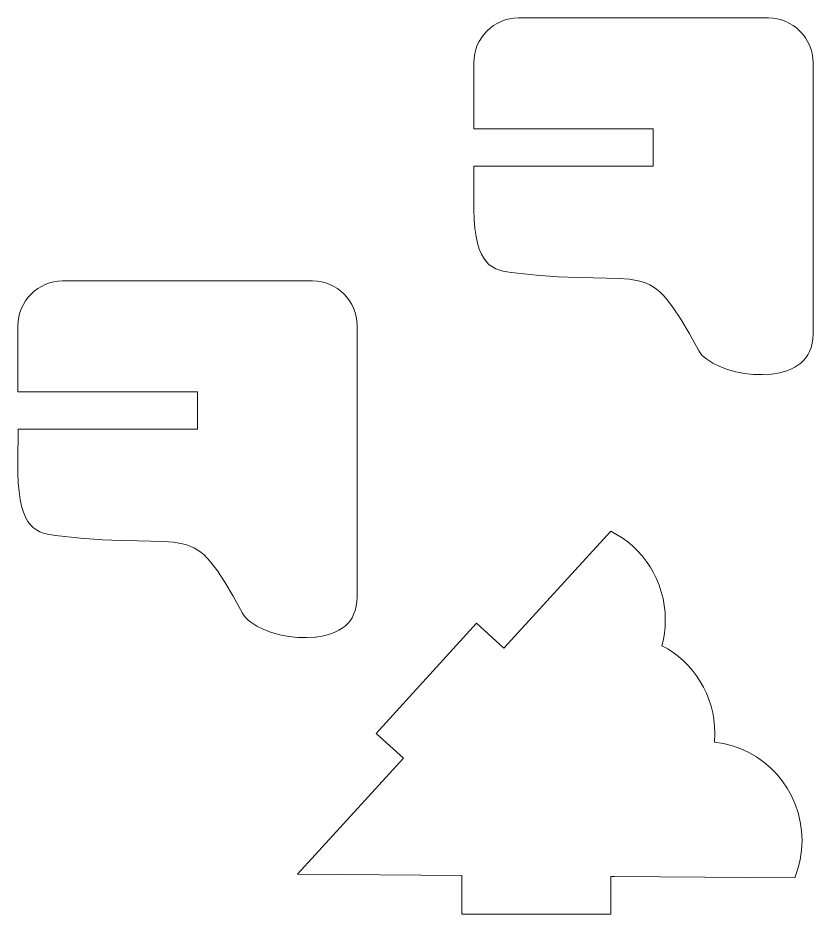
# Model space of a CAD drawing. Header units: millimetres. Extents: x -580 to 580, y -723 to 723.
# Drawn here: x 71.4 to 130.4, y 633.1 to 699.6 of the extents above; entities that cross this region are included whole.
import ezdxf

# ---------------------------------------------------------------- set-up
doc = ezdxf.new("R2010")
doc.units = ezdxf.units.MM
doc.header["$MEASUREMENT"] = 0
doc.layers.add('Camada 1', color=7, linetype='Continuous')

msp = doc.modelspace()

# ---------------------------------------------------------------- linework, layer by layer
at = {"layer": 'Camada 1', "color": 250, "lineweight": 9}
for points, knots in [([(130.3822, 696.2771), (130.3822, 696.2771), (130.3822, 676.1348), (130.3822, 676.1348), (130.3822, 676.1348), (130.3822, 676.1348), (130.3647, 675.7969), (130.3647, 675.7969), (130.3647, 675.7969), (130.3647, 675.7969), (130.3137, 675.4683), (130.3137, 675.4683), (130.3137, 675.4683), (130.3137, 675.4683), (130.2315, 675.1509), (130.2315, 675.1509), (130.2315, 675.1509), (130.2315, 675.1509), (130.12, 674.8461), (130.12, 674.8461), (130.12, 674.8461), (130.12, 674.8461), (129.9988, 674.6018), (129.9988, 674.6018), (129.9988, 674.6018), (129.9988, 674.6018), (129.8507, 674.3781), (129.8507, 674.3781), (129.8507, 674.3781), (129.8507, 674.3781), (129.6776, 674.1744), (129.6776, 674.1744), (129.6776, 674.1744), (129.6776, 674.1744), (129.4812, 673.9905), (129.4812, 673.9905), (129.4812, 673.9905), (129.4812, 673.9905), (129.2634, 673.8258), (129.2634, 673.8258), (129.2634, 673.8258), (129.2634, 673.8258), (129.0261, 673.6798), (129.0261, 673.6798), (129.0261, 673.6798), (129.0261, 673.6798), (128.7708, 673.5521), (128.7708, 673.5521), (128.7708, 673.5521), (128.7708, 673.5521), (128.4996, 673.4423), (128.4996, 673.4423), (128.4996, 673.4423), (128.4996, 673.4423), (127.9164, 673.2742), (127.9164, 673.2742), (127.9164, 673.2742), (127.9164, 673.2742), (127.2908, 673.1717), (127.2908, 673.1717), (127.2908, 673.1717), (127.2908, 673.1717), (126.6374, 673.1312), (126.6374, 673.1312), (126.6374, 673.1312), (126.6374, 673.1312), (125.9703, 673.1489), (125.9703, 673.1489), (125.9703, 673.1489), (125.9703, 673.1489), (125.3043, 673.2211), (125.3043, 673.2211), (125.3043, 673.2211), (125.3043, 673.2211), (124.6537, 673.3441), (124.6537, 673.3441), (124.6537, 673.3441), (124.6537, 673.3441), (124.0329, 673.5141), (124.0329, 673.5141), (124.0329, 673.5141), (124.0329, 673.5141), (123.4564, 673.7273), (123.4564, 673.7273), (123.4564, 673.7273), (123.4564, 673.7273), (122.9386, 673.9801), (122.9386, 673.9801), (122.9386, 673.9801), (122.9386, 673.9801), (122.494, 674.2687), (122.494, 674.2687), (122.494, 674.2687), (122.494, 674.2687), (122.3037, 674.4253), (122.3037, 674.4253), (122.3037, 674.4253), (122.3037, 674.4253), (122.137, 674.5894), (122.137, 674.5894), (122.137, 674.5894), (122.137, 674.5894), (121.9959, 674.7607), (121.9959, 674.7607), (121.9959, 674.7607), (121.9959, 674.7607), (121.8821, 674.9385), (121.8821, 674.9385), (121.8821, 674.9385), (121.8821, 674.9385), (121.1785, 676.1976), (121.1785, 676.1976), (121.1785, 676.1976), (121.1785, 676.1976), (120.5641, 677.2396), (120.5641, 677.2396), (120.5641, 677.2396), (120.5641, 677.2396), (120.015, 678.0858), (120.015, 678.0858), (120.015, 678.0858), (120.015, 678.0858), (119.5075, 678.7566), (119.5075, 678.7566), (119.5075, 678.7566), (119.5075, 678.7566), (119.2619, 679.0327), (119.2619, 679.0327), (119.2619, 679.0327), (119.2619, 679.0327), (119.0178, 679.2729), (119.0178, 679.2729), (119.0178, 679.2729), (119.0178, 679.2729), (118.7721, 679.4796), (118.7721, 679.4796), (118.7721, 679.4796), (118.7721, 679.4796), (118.5221, 679.6555), (118.5221, 679.6555), (118.5221, 679.6555), (118.5221, 679.6555), (118.2644, 679.8032), (118.2644, 679.8032), (118.2644, 679.8032), (118.2644, 679.8032), (117.9965, 679.9253), (117.9965, 679.9253), (117.9965, 679.9253), (117.9965, 679.9253), (117.7149, 680.0243), (117.7149, 680.0243), (117.7149, 680.0243), (117.7149, 680.0243), (117.4172, 680.1029), (117.4172, 680.1029), (117.4172, 680.1029), (117.4172, 680.1029), (116.7605, 680.2093), (116.7605, 680.2093), (116.7605, 680.2093), (116.7605, 680.2093), (116.0026, 680.2653), (116.0026, 680.2653), (116.0026, 680.2653), (116.0026, 680.2653), (114.0879, 680.3089), (114.0879, 680.3089), (114.0879, 680.3089), (114.0879, 680.3089), (112.8835, 680.3384), (112.8835, 680.3384), (112.8835, 680.3384), (112.8835, 680.3384), (111.4828, 680.4006), (111.4828, 680.4006), (111.4828, 680.4006), (111.4828, 680.4006), (109.8617, 680.5164), (109.8617, 680.5164), (109.8617, 680.5164), (109.8617, 680.5164), (107.9967, 680.7065), (107.9967, 680.7065), (107.9967, 680.7065), (107.9967, 680.7065), (107.3957, 680.8055), (107.3957, 680.8055), (107.3957, 680.8055), (107.3957, 680.8055), (107.1147, 680.8824), (107.1147, 680.8824), (107.1147, 680.8824), (107.1147, 680.8824), (106.8484, 680.9851), (106.8484, 680.9851), (106.8484, 680.9851), (106.8484, 680.9851), (106.598, 681.1188), (106.598, 681.1188), (106.598, 681.1188), (106.598, 681.1188), (106.3644, 681.2891), (106.3644, 681.2891), (106.3644, 681.2891), (106.3644, 681.2891), (106.1489, 681.5014), (106.1489, 681.5014), (106.1489, 681.5014), (106.1489, 681.5014), (105.9526, 681.7612), (105.9526, 681.7612), (105.9526, 681.7612), (105.9526, 681.7612), (105.7767, 682.074), (105.7767, 682.074), (105.7767, 682.074), (105.7767, 682.074), (105.6223, 682.4451), (105.6223, 682.4451), (105.6223, 682.4451), (105.6223, 682.4451), (105.4907, 682.8803), (105.4907, 682.8803), (105.4907, 682.8803), (105.4907, 682.8803), (105.3829, 683.3848), (105.3829, 683.3848), (105.3829, 683.3848), (105.3829, 683.3848), (105.3, 683.9641), (105.3, 683.9641), (105.3, 683.9641), (105.3, 683.9641), (105.2434, 684.6237), (105.2434, 684.6237), (105.2434, 684.6237), (105.2434, 684.6237), (105.214, 685.369), (105.214, 685.369), (105.214, 685.369), (105.214, 685.369), (105.2131, 686.2056), (105.2131, 686.2056), (105.2131, 686.2056), (105.2131, 686.2056), (105.223, 688.596), (105.223, 688.596), (105.223, 688.596), (105.223, 688.596), (118.5271, 688.596), (118.5271, 688.596), (118.5271, 688.596), (118.5271, 688.596), (118.5271, 691.3614), (118.5271, 691.3614), (118.5271, 691.3614), (118.5271, 691.3614), (105.2131, 691.3614), (105.2131, 691.3614), (105.2131, 691.3614), (105.2131, 691.3614), (105.2131, 696.2771), (105.2131, 696.2771), (105.2131, 696.2771), (105.2131, 696.2771), (105.2303, 696.6153), (105.2303, 696.6153), (105.2303, 696.6153), (105.2303, 696.6153), (105.2808, 696.9441), (105.2808, 696.9441), (105.2808, 696.9441), (105.2808, 696.9441), (105.3629, 697.2615), (105.3629, 697.2615), (105.3629, 697.2615), (105.3629, 697.2615), (105.4747, 697.5657), (105.4747, 697.5657), (105.4747, 697.5657), (105.4747, 697.5657), (105.6148, 697.8558), (105.6148, 697.8558), (105.6148, 697.8558), (105.6148, 697.8558), (105.7815, 698.1297), (105.7815, 698.1297), (105.7815, 698.1297), (105.7815, 698.1297), (105.9732, 698.3853), (105.9732, 698.3853), (105.9732, 698.3853), (105.9732, 698.3853), (106.1876, 698.621), (106.1876, 698.621), (106.1876, 698.621), (106.1876, 698.621), (106.4234, 698.8354), (106.4234, 698.8354), (106.4234, 698.8354), (106.4234, 698.8354), (106.6791, 699.0267), (106.6791, 699.0267), (106.6791, 699.0267), (106.6791, 699.0267), (106.9528, 699.1934), (106.9528, 699.1934), (106.9528, 699.1934), (106.9528, 699.1934), (107.2428, 699.3332), (107.2428, 699.3332), (107.2428, 699.3332), (107.2428, 699.3332), (107.5473, 699.4452), (107.5473, 699.4452), (107.5473, 699.4452), (107.5473, 699.4452), (107.8648, 699.5274), (107.8648, 699.5274), (107.8648, 699.5274), (107.8648, 699.5274), (108.1934, 699.5782), (108.1934, 699.5782), (108.1934, 699.5782), (108.1934, 699.5782), (108.5315, 699.5954), (108.5315, 699.5954), (108.5315, 699.5954), (108.5315, 699.5954), (127.0638, 699.5954), (127.0638, 699.5954), (127.0638, 699.5954), (127.0638, 699.5954), (127.4019, 699.5783), (127.4019, 699.5783), (127.4019, 699.5783), (127.4019, 699.5783), (127.7305, 699.5277), (127.7305, 699.5277), (127.7305, 699.5277), (127.7305, 699.5277), (128.048, 699.4457), (128.048, 699.4457), (128.048, 699.4457), (128.048, 699.4457), (128.3524, 699.3339), (128.3524, 699.3339), (128.3524, 699.3339), (128.3524, 699.3339), (128.6422, 699.194), (128.6422, 699.194), (128.6422, 699.194), (128.6422, 699.194), (128.9156, 699.0272), (128.9156, 699.0272), (128.9156, 699.0272), (128.9156, 699.0272), (129.1712, 698.8357), (129.1712, 698.8357), (129.1712, 698.8357), (129.1712, 698.8357), (129.4071, 698.621), (129.4071, 698.621), (129.4071, 698.621), (129.4071, 698.621), (129.6218, 698.3849), (129.6218, 698.3849), (129.6218, 698.3849), (129.6218, 698.3849), (129.8134, 698.129), (129.8134, 698.129), (129.8134, 698.129), (129.8134, 698.129), (129.98, 697.8554), (129.98, 697.8554), (129.98, 697.8554), (129.98, 697.8554), (130.12, 697.5657), (130.12, 697.5657), (130.12, 697.5657), (130.12, 697.5657), (130.2319, 697.2612), (130.2319, 697.2612), (130.2319, 697.2612), (130.2319, 697.2612), (130.3142, 696.9438), (130.3142, 696.9438), (130.3142, 696.9438), (130.3142, 696.9438), (130.3649, 696.6152), (130.3649, 696.6152), (130.3649, 696.6152), (130.3649, 696.6152), (130.3822, 696.2771), (130.3822, 696.2771), (130.3822, 696.2771), (130.3822, 696.2771), (130.3822, 696.2771), (130.3822, 696.2771)], [0, 0, 0, 0, 0.009901, 0.009901, 0.009901, 0.009901, 0.019802, 0.019802, 0.019802, 0.019802, 0.029703, 0.029703, 0.029703, 0.029703, 0.039604, 0.039604, 0.039604, 0.039604, 0.049505, 0.049505, 0.049505, 0.049505, 0.0594059, 0.0594059, 0.0594059, 0.0594059, 0.0693069, 0.0693069, 0.0693069, 0.0693069, 0.0792079, 0.0792079, 0.0792079, 0.0792079, 0.0891089, 0.0891089, 0.0891089, 0.0891089, 0.0990099, 0.0990099, 0.0990099, 0.0990099, 0.1089109, 0.1089109, 0.1089109, 0.1089109, 0.1188119, 0.1188119, 0.1188119, 0.1188119, 0.1287129, 0.1287129, 0.1287129, 0.1287129, 0.1386139, 0.1386139, 0.1386139, 0.1386139, 0.1485149, 0.1485149, 0.1485149, 0.1485149, 0.1584158, 0.1584158, 0.1584158, 0.1584158, 0.1683168, 0.1683168, 0.1683168, 0.1683168, 0.1782178, 0.1782178, 0.1782178, 0.1782178, 0.1881188, 0.1881188, 0.1881188, 0.1881188, 0.1980198, 0.1980198, 0.1980198, 0.1980198, 0.2079208, 0.2079208, 0.2079208, 0.2079208, 0.2178218, 0.2178218, 0.2178218, 0.2178218, 0.2277228, 0.2277228, 0.2277228, 0.2277228, 0.2376238, 0.2376238, 0.2376238, 0.2376238, 0.2475248, 0.2475248, 0.2475248, 0.2475248, 0.2574257, 0.2574257, 0.2574257, 0.2574257, 0.2673267, 0.2673267, 0.2673267, 0.2673267, 0.2772277, 0.2772277, 0.2772277, 0.2772277, 0.2871287, 0.2871287, 0.2871287, 0.2871287, 0.2970297, 0.2970297, 0.2970297, 0.2970297, 0.3069307, 0.3069307, 0.3069307, 0.3069307, 0.3168317, 0.3168317, 0.3168317, 0.3168317, 0.3267327, 0.3267327, 0.3267327, 0.3267327, 0.3366337, 0.3366337, 0.3366337, 0.3366337, 0.3465347, 0.3465347, 0.3465347, 0.3465347, 0.3564356, 0.3564356, 0.3564356, 0.3564356, 0.3663366, 0.3663366, 0.3663366, 0.3663366, 0.3762376, 0.3762376, 0.3762376, 0.3762376, 0.3861386, 0.3861386, 0.3861386, 0.3861386, 0.3960396, 0.3960396, 0.3960396, 0.3960396, 0.4059406, 0.4059406, 0.4059406, 0.4059406, 0.4158416, 0.4158416, 0.4158416, 0.4158416, 0.4257426, 0.4257426, 0.4257426, 0.4257426, 0.4356436, 0.4356436, 0.4356436, 0.4356436, 0.4455446, 0.4455446, 0.4455446, 0.4455446, 0.4554455, 0.4554455, 0.4554455, 0.4554455, 0.4653465, 0.4653465, 0.4653465, 0.4653465, 0.4752475, 0.4752475, 0.4752475, 0.4752475, 0.4851485, 0.4851485, 0.4851485, 0.4851485, 0.4950495, 0.4950495, 0.4950495, 0.4950495, 0.5049505, 0.5049505, 0.5049505, 0.5049505, 0.5148515, 0.5148515, 0.5148515, 0.5148515, 0.5247525, 0.5247525, 0.5247525, 0.5247525, 0.5346535, 0.5346535, 0.5346535, 0.5346535, 0.5445545, 0.5445545, 0.5445545, 0.5445545, 0.5544554, 0.5544554, 0.5544554, 0.5544554, 0.5643564, 0.5643564, 0.5643564, 0.5643564, 0.5742574, 0.5742574, 0.5742574, 0.5742574, 0.5841584, 0.5841584, 0.5841584, 0.5841584, 0.5940594, 0.5940594, 0.5940594, 0.5940594, 0.6039604, 0.6039604, 0.6039604, 0.6039604, 0.6138614, 0.6138614, 0.6138614, 0.6138614, 0.6237624, 0.6237624, 0.6237624, 0.6237624, 0.6336634, 0.6336634, 0.6336634, 0.6336634, 0.6435644, 0.6435644, 0.6435644, 0.6435644, 0.6534653, 0.6534653, 0.6534653, 0.6534653, 0.6633663, 0.6633663, 0.6633663, 0.6633663, 0.6732673, 0.6732673, 0.6732673, 0.6732673, 0.6831683, 0.6831683, 0.6831683, 0.6831683, 0.6930693, 0.6930693, 0.6930693, 0.6930693, 0.7029703, 0.7029703, 0.7029703, 0.7029703, 0.7128713, 0.7128713, 0.7128713, 0.7128713, 0.7227723, 0.7227723, 0.7227723, 0.7227723, 0.7326733, 0.7326733, 0.7326733, 0.7326733, 0.7425743, 0.7425743, 0.7425743, 0.7425743, 0.7524752, 0.7524752, 0.7524752, 0.7524752, 0.7623762, 0.7623762, 0.7623762, 0.7623762, 0.7722772, 0.7722772, 0.7722772, 0.7722772, 0.7821782, 0.7821782, 0.7821782, 0.7821782, 0.7920792, 0.7920792, 0.7920792, 0.7920792, 0.8019802, 0.8019802, 0.8019802, 0.8019802, 0.8118812, 0.8118812, 0.8118812, 0.8118812, 0.8217822, 0.8217822, 0.8217822, 0.8217822, 0.8316832, 0.8316832, 0.8316832, 0.8316832, 0.8415842, 0.8415842, 0.8415842, 0.8415842, 0.8514851, 0.8514851, 0.8514851, 0.8514851, 0.8613861, 0.8613861, 0.8613861, 0.8613861, 0.8712871, 0.8712871, 0.8712871, 0.8712871, 0.8811881, 0.8811881, 0.8811881, 0.8811881, 0.8910891, 0.8910891, 0.8910891, 0.8910891, 0.9009901, 0.9009901, 0.9009901, 0.9009901, 0.9108911, 0.9108911, 0.9108911, 0.9108911, 0.9207921, 0.9207921, 0.9207921, 0.9207921, 0.9306931, 0.9306931, 0.9306931, 0.9306931, 0.9405941, 0.9405941, 0.9405941, 0.9405941, 0.950495, 0.950495, 0.950495, 0.950495, 0.960396, 0.960396, 0.960396, 0.960396, 0.970297, 0.970297, 0.970297, 0.970297, 0.980198, 0.980198, 0.980198, 0.980198, 1, 1, 1, 1]), ([(96.563, 676.766), (96.563, 676.766), (96.563, 656.6238), (96.563, 656.6238), (96.563, 656.6238), (96.563, 656.6238), (96.5454, 656.2858), (96.5454, 656.2858), (96.5454, 656.2858), (96.5454, 656.2858), (96.4945, 655.9573), (96.4945, 655.9573), (96.4945, 655.9573), (96.4945, 655.9573), (96.4122, 655.6398), (96.4122, 655.6398), (96.4122, 655.6398), (96.4122, 655.6398), (96.3008, 655.3351), (96.3008, 655.3351), (96.3008, 655.3351), (96.3008, 655.3351), (96.1796, 655.0907), (96.1796, 655.0907), (96.1796, 655.0907), (96.1796, 655.0907), (96.0315, 654.867), (96.0315, 654.867), (96.0315, 654.867), (96.0315, 654.867), (95.8583, 654.6634), (95.8583, 654.6634), (95.8583, 654.6634), (95.8583, 654.6634), (95.662, 654.4795), (95.662, 654.4795), (95.662, 654.4795), (95.662, 654.4795), (95.4442, 654.3148), (95.4442, 654.3148), (95.4442, 654.3148), (95.4442, 654.3148), (95.2068, 654.1688), (95.2068, 654.1688), (95.2068, 654.1688), (95.2068, 654.1688), (94.9516, 654.0411), (94.9516, 654.0411), (94.9516, 654.0411), (94.9516, 654.0411), (94.6804, 653.9312), (94.6804, 653.9312), (94.6804, 653.9312), (94.6804, 653.9312), (94.0972, 653.7632), (94.0972, 653.7632), (94.0972, 653.7632), (94.0972, 653.7632), (93.4716, 653.6607), (93.4716, 653.6607), (93.4716, 653.6607), (93.4716, 653.6607), (92.8181, 653.6202), (92.8181, 653.6202), (92.8181, 653.6202), (92.8181, 653.6202), (92.1511, 653.6379), (92.1511, 653.6379), (92.1511, 653.6379), (92.1511, 653.6379), (91.485, 653.7101), (91.485, 653.7101), (91.485, 653.7101), (91.485, 653.7101), (90.8344, 653.8331), (90.8344, 653.8331), (90.8344, 653.8331), (90.8344, 653.8331), (90.2136, 654.003), (90.2136, 654.003), (90.2136, 654.003), (90.2136, 654.003), (89.6371, 654.2162), (89.6371, 654.2162), (89.6371, 654.2162), (89.6371, 654.2162), (89.1194, 654.4691), (89.1194, 654.4691), (89.1194, 654.4691), (89.1194, 654.4691), (88.6748, 654.7577), (88.6748, 654.7577), (88.6748, 654.7577), (88.6748, 654.7577), (88.4844, 654.9143), (88.4844, 654.9143), (88.4844, 654.9143), (88.4844, 654.9143), (88.3178, 655.0784), (88.3178, 655.0784), (88.3178, 655.0784), (88.3178, 655.0784), (88.1767, 655.2496), (88.1767, 655.2496), (88.1767, 655.2496), (88.1767, 655.2496), (88.0628, 655.4275), (88.0628, 655.4275), (88.0628, 655.4275), (88.0628, 655.4275), (87.3592, 656.6865), (87.3592, 656.6865), (87.3592, 656.6865), (87.3592, 656.6865), (86.7448, 657.7286), (86.7448, 657.7286), (86.7448, 657.7286), (86.7448, 657.7286), (86.1957, 658.5748), (86.1957, 658.5748), (86.1957, 658.5748), (86.1957, 658.5748), (85.6883, 659.2456), (85.6883, 659.2456), (85.6883, 659.2456), (85.6883, 659.2456), (85.4426, 659.5217), (85.4426, 659.5217), (85.4426, 659.5217), (85.4426, 659.5217), (85.1986, 659.7619), (85.1986, 659.7619), (85.1986, 659.7619), (85.1986, 659.7619), (84.9529, 659.9685), (84.9529, 659.9685), (84.9529, 659.9685), (84.9529, 659.9685), (84.7028, 660.1445), (84.7028, 660.1445), (84.7028, 660.1445), (84.7028, 660.1445), (84.4452, 660.2922), (84.4452, 660.2922), (84.4452, 660.2922), (84.4452, 660.2922), (84.1772, 660.4142), (84.1772, 660.4142), (84.1772, 660.4142), (84.1772, 660.4142), (83.8957, 660.5132), (83.8957, 660.5132), (83.8957, 660.5132), (83.8957, 660.5132), (83.598, 660.5918), (83.598, 660.5918), (83.598, 660.5918), (83.598, 660.5918), (82.9413, 660.6983), (82.9413, 660.6983), (82.9413, 660.6983), (82.9413, 660.6983), (82.1834, 660.7543), (82.1834, 660.7543), (82.1834, 660.7543), (82.1834, 660.7543), (80.2687, 660.7979), (80.2687, 660.7979), (80.2687, 660.7979), (80.2687, 660.7979), (79.0643, 660.8274), (79.0643, 660.8274), (79.0643, 660.8274), (79.0643, 660.8274), (77.6635, 660.8896), (77.6635, 660.8896), (77.6635, 660.8896), (77.6635, 660.8896), (76.0425, 661.0054), (76.0425, 661.0054), (76.0425, 661.0054), (76.0425, 661.0054), (74.1774, 661.1954), (74.1774, 661.1954), (74.1774, 661.1954), (74.1774, 661.1954), (73.5764, 661.2944), (73.5764, 661.2944), (73.5764, 661.2944), (73.5764, 661.2944), (73.2955, 661.3714), (73.2955, 661.3714), (73.2955, 661.3714), (73.2955, 661.3714), (73.0292, 661.4741), (73.0292, 661.4741), (73.0292, 661.4741), (73.0292, 661.4741), (72.7787, 661.6077), (72.7787, 661.6077), (72.7787, 661.6077), (72.7787, 661.6077), (72.5451, 661.7781), (72.5451, 661.7781), (72.5451, 661.7781), (72.5451, 661.7781), (72.3296, 661.9904), (72.3296, 661.9904), (72.3296, 661.9904), (72.3296, 661.9904), (72.1334, 662.2501), (72.1334, 662.2501), (72.1334, 662.2501), (72.1334, 662.2501), (71.9575, 662.563), (71.9575, 662.563), (71.9575, 662.563), (71.9575, 662.563), (71.8031, 662.9341), (71.8031, 662.9341), (71.8031, 662.9341), (71.8031, 662.9341), (71.6715, 663.3693), (71.6715, 663.3693), (71.6715, 663.3693), (71.6715, 663.3693), (71.5636, 663.8738), (71.5636, 663.8738), (71.5636, 663.8738), (71.5636, 663.8738), (71.4808, 664.453), (71.4808, 664.453), (71.4808, 664.453), (71.4808, 664.453), (71.4242, 665.1126), (71.4242, 665.1126), (71.4242, 665.1126), (71.4242, 665.1126), (71.3947, 665.858), (71.3947, 665.858), (71.3947, 665.858), (71.3947, 665.858), (71.3938, 666.6946), (71.3938, 666.6946), (71.3938, 666.6946), (71.3938, 666.6946), (71.4038, 669.085), (71.4038, 669.085), (71.4038, 669.085), (71.4038, 669.085), (84.7079, 669.085), (84.7079, 669.085), (84.7079, 669.085), (84.7079, 669.085), (84.7079, 671.8503), (84.7079, 671.8503), (84.7079, 671.8503), (84.7079, 671.8503), (71.3938, 671.8503), (71.3938, 671.8503), (71.3938, 671.8503), (71.3938, 671.8503), (71.3938, 676.766), (71.3938, 676.766), (71.3938, 676.766), (71.3938, 676.766), (71.4111, 677.1042), (71.4111, 677.1042), (71.4111, 677.1042), (71.4111, 677.1042), (71.4616, 677.433), (71.4616, 677.433), (71.4616, 677.433), (71.4616, 677.433), (71.5436, 677.7505), (71.5436, 677.7505), (71.5436, 677.7505), (71.5436, 677.7505), (71.6554, 678.0547), (71.6554, 678.0547), (71.6554, 678.0547), (71.6554, 678.0547), (71.7955, 678.3448), (71.7955, 678.3448), (71.7955, 678.3448), (71.7955, 678.3448), (71.9623, 678.6186), (71.9623, 678.6186), (71.9623, 678.6186), (71.9623, 678.6186), (72.1539, 678.8742), (72.1539, 678.8742), (72.1539, 678.8742), (72.1539, 678.8742), (72.3683, 679.1099), (72.3683, 679.1099), (72.3683, 679.1099), (72.3683, 679.1099), (72.6041, 679.3243), (72.6041, 679.3243), (72.6041, 679.3243), (72.6041, 679.3243), (72.8598, 679.5157), (72.8598, 679.5157), (72.8598, 679.5157), (72.8598, 679.5157), (73.1336, 679.6824), (73.1336, 679.6824), (73.1336, 679.6824), (73.1336, 679.6824), (73.4236, 679.8222), (73.4236, 679.8222), (73.4236, 679.8222), (73.4236, 679.8222), (73.7281, 679.9342), (73.7281, 679.9342), (73.7281, 679.9342), (73.7281, 679.9342), (74.0455, 680.0163), (74.0455, 680.0163), (74.0455, 680.0163), (74.0455, 680.0163), (74.3741, 680.0672), (74.3741, 680.0672), (74.3741, 680.0672), (74.3741, 680.0672), (74.7122, 680.0844), (74.7122, 680.0844), (74.7122, 680.0844), (74.7122, 680.0844), (93.2445, 680.0844), (93.2445, 680.0844), (93.2445, 680.0844), (93.2445, 680.0844), (93.5826, 680.0673), (93.5826, 680.0673), (93.5826, 680.0673), (93.5826, 680.0673), (93.9113, 680.0167), (93.9113, 680.0167), (93.9113, 680.0167), (93.9113, 680.0167), (94.2287, 679.9347), (94.2287, 679.9347), (94.2287, 679.9347), (94.2287, 679.9347), (94.5332, 679.8228), (94.5332, 679.8228), (94.5332, 679.8228), (94.5332, 679.8228), (94.823, 679.6829), (94.823, 679.6829), (94.823, 679.6829), (94.823, 679.6829), (95.0964, 679.5162), (95.0964, 679.5162), (95.0964, 679.5162), (95.0964, 679.5162), (95.3519, 679.3246), (95.3519, 679.3246), (95.3519, 679.3246), (95.3519, 679.3246), (95.5879, 679.1099), (95.5879, 679.1099), (95.5879, 679.1099), (95.5879, 679.1099), (95.8026, 678.8739), (95.8026, 678.8739), (95.8026, 678.8739), (95.8026, 678.8739), (95.9941, 678.618), (95.9941, 678.618), (95.9941, 678.618), (95.9941, 678.618), (96.1608, 678.3444), (96.1608, 678.3444), (96.1608, 678.3444), (96.1608, 678.3444), (96.3008, 678.0547), (96.3008, 678.0547), (96.3008, 678.0547), (96.3008, 678.0547), (96.4127, 677.7502), (96.4127, 677.7502), (96.4127, 677.7502), (96.4127, 677.7502), (96.4949, 677.4328), (96.4949, 677.4328), (96.4949, 677.4328), (96.4949, 677.4328), (96.5456, 677.1041), (96.5456, 677.1041), (96.5456, 677.1041), (96.5456, 677.1041), (96.563, 676.766), (96.563, 676.766), (96.563, 676.766), (96.563, 676.766), (96.563, 676.766), (96.563, 676.766)], [0, 0, 0, 0, 0.009901, 0.009901, 0.009901, 0.009901, 0.019802, 0.019802, 0.019802, 0.019802, 0.029703, 0.029703, 0.029703, 0.029703, 0.039604, 0.039604, 0.039604, 0.039604, 0.049505, 0.049505, 0.049505, 0.049505, 0.0594059, 0.0594059, 0.0594059, 0.0594059, 0.0693069, 0.0693069, 0.0693069, 0.0693069, 0.0792079, 0.0792079, 0.0792079, 0.0792079, 0.0891089, 0.0891089, 0.0891089, 0.0891089, 0.0990099, 0.0990099, 0.0990099, 0.0990099, 0.1089109, 0.1089109, 0.1089109, 0.1089109, 0.1188119, 0.1188119, 0.1188119, 0.1188119, 0.1287129, 0.1287129, 0.1287129, 0.1287129, 0.1386139, 0.1386139, 0.1386139, 0.1386139, 0.1485149, 0.1485149, 0.1485149, 0.1485149, 0.1584158, 0.1584158, 0.1584158, 0.1584158, 0.1683168, 0.1683168, 0.1683168, 0.1683168, 0.1782178, 0.1782178, 0.1782178, 0.1782178, 0.1881188, 0.1881188, 0.1881188, 0.1881188, 0.1980198, 0.1980198, 0.1980198, 0.1980198, 0.2079208, 0.2079208, 0.2079208, 0.2079208, 0.2178218, 0.2178218, 0.2178218, 0.2178218, 0.2277228, 0.2277228, 0.2277228, 0.2277228, 0.2376238, 0.2376238, 0.2376238, 0.2376238, 0.2475248, 0.2475248, 0.2475248, 0.2475248, 0.2574257, 0.2574257, 0.2574257, 0.2574257, 0.2673267, 0.2673267, 0.2673267, 0.2673267, 0.2772277, 0.2772277, 0.2772277, 0.2772277, 0.2871287, 0.2871287, 0.2871287, 0.2871287, 0.2970297, 0.2970297, 0.2970297, 0.2970297, 0.3069307, 0.3069307, 0.3069307, 0.3069307, 0.3168317, 0.3168317, 0.3168317, 0.3168317, 0.3267327, 0.3267327, 0.3267327, 0.3267327, 0.3366337, 0.3366337, 0.3366337, 0.3366337, 0.3465347, 0.3465347, 0.3465347, 0.3465347, 0.3564356, 0.3564356, 0.3564356, 0.3564356, 0.3663366, 0.3663366, 0.3663366, 0.3663366, 0.3762376, 0.3762376, 0.3762376, 0.3762376, 0.3861386, 0.3861386, 0.3861386, 0.3861386, 0.3960396, 0.3960396, 0.3960396, 0.3960396, 0.4059406, 0.4059406, 0.4059406, 0.4059406, 0.4158416, 0.4158416, 0.4158416, 0.4158416, 0.4257426, 0.4257426, 0.4257426, 0.4257426, 0.4356436, 0.4356436, 0.4356436, 0.4356436, 0.4455446, 0.4455446, 0.4455446, 0.4455446, 0.4554455, 0.4554455, 0.4554455, 0.4554455, 0.4653465, 0.4653465, 0.4653465, 0.4653465, 0.4752475, 0.4752475, 0.4752475, 0.4752475, 0.4851485, 0.4851485, 0.4851485, 0.4851485, 0.4950495, 0.4950495, 0.4950495, 0.4950495, 0.5049505, 0.5049505, 0.5049505, 0.5049505, 0.5148515, 0.5148515, 0.5148515, 0.5148515, 0.5247525, 0.5247525, 0.5247525, 0.5247525, 0.5346535, 0.5346535, 0.5346535, 0.5346535, 0.5445545, 0.5445545, 0.5445545, 0.5445545, 0.5544554, 0.5544554, 0.5544554, 0.5544554, 0.5643564, 0.5643564, 0.5643564, 0.5643564, 0.5742574, 0.5742574, 0.5742574, 0.5742574, 0.5841584, 0.5841584, 0.5841584, 0.5841584, 0.5940594, 0.5940594, 0.5940594, 0.5940594, 0.6039604, 0.6039604, 0.6039604, 0.6039604, 0.6138614, 0.6138614, 0.6138614, 0.6138614, 0.6237624, 0.6237624, 0.6237624, 0.6237624, 0.6336634, 0.6336634, 0.6336634, 0.6336634, 0.6435644, 0.6435644, 0.6435644, 0.6435644, 0.6534653, 0.6534653, 0.6534653, 0.6534653, 0.6633663, 0.6633663, 0.6633663, 0.6633663, 0.6732673, 0.6732673, 0.6732673, 0.6732673, 0.6831683, 0.6831683, 0.6831683, 0.6831683, 0.6930693, 0.6930693, 0.6930693, 0.6930693, 0.7029703, 0.7029703, 0.7029703, 0.7029703, 0.7128713, 0.7128713, 0.7128713, 0.7128713, 0.7227723, 0.7227723, 0.7227723, 0.7227723, 0.7326733, 0.7326733, 0.7326733, 0.7326733, 0.7425743, 0.7425743, 0.7425743, 0.7425743, 0.7524752, 0.7524752, 0.7524752, 0.7524752, 0.7623762, 0.7623762, 0.7623762, 0.7623762, 0.7722772, 0.7722772, 0.7722772, 0.7722772, 0.7821782, 0.7821782, 0.7821782, 0.7821782, 0.7920792, 0.7920792, 0.7920792, 0.7920792, 0.8019802, 0.8019802, 0.8019802, 0.8019802, 0.8118812, 0.8118812, 0.8118812, 0.8118812, 0.8217822, 0.8217822, 0.8217822, 0.8217822, 0.8316832, 0.8316832, 0.8316832, 0.8316832, 0.8415842, 0.8415842, 0.8415842, 0.8415842, 0.8514851, 0.8514851, 0.8514851, 0.8514851, 0.8613861, 0.8613861, 0.8613861, 0.8613861, 0.8712871, 0.8712871, 0.8712871, 0.8712871, 0.8811881, 0.8811881, 0.8811881, 0.8811881, 0.8910891, 0.8910891, 0.8910891, 0.8910891, 0.9009901, 0.9009901, 0.9009901, 0.9009901, 0.9108911, 0.9108911, 0.9108911, 0.9108911, 0.9207921, 0.9207921, 0.9207921, 0.9207921, 0.9306931, 0.9306931, 0.9306931, 0.9306931, 0.9405941, 0.9405941, 0.9405941, 0.9405941, 0.950495, 0.950495, 0.950495, 0.950495, 0.960396, 0.960396, 0.960396, 0.960396, 0.970297, 0.970297, 0.970297, 0.970297, 0.980198, 0.980198, 0.980198, 0.980198, 1, 1, 1, 1]), ([(115.3825, 633.1147), (115.3825, 633.1147), (104.3211, 633.1147), (104.3211, 633.1147), (104.3211, 633.1147), (104.3211, 633.1147), (104.3211, 635.9873), (104.3211, 635.9873), (104.3211, 635.9873), (104.3211, 635.9873), (92.1259, 636.0747), (92.1259, 636.0747), (92.1259, 636.0747), (92.1259, 636.0747), (99.9905, 644.6849), (99.9905, 644.6849), (99.9905, 644.6849), (99.9905, 644.6849), (97.9757, 646.5145), (97.9757, 646.5145), (97.9757, 646.5145), (97.9757, 646.5145), (105.4117, 654.7038), (105.4117, 654.7038), (105.4117, 654.7038), (105.4117, 654.7038), (107.4509, 652.8521), (107.4509, 652.8521), (107.4509, 652.8521), (107.4509, 652.8521), (115.367, 661.5198), (115.367, 661.5198), (115.367, 661.5198), (115.367, 661.5198), (115.8077, 661.2822), (115.8077, 661.2822), (115.8077, 661.2822), (115.8077, 661.2822), (116.2296, 661.015), (116.2296, 661.015), (116.2296, 661.015), (116.2296, 661.015), (116.6314, 660.7199), (116.6314, 660.7199), (116.6314, 660.7199), (116.6314, 660.7199), (117.0118, 660.3979), (117.0118, 660.3979), (117.0118, 660.3979), (117.0118, 660.3979), (117.3694, 660.0505), (117.3694, 660.0505), (117.3694, 660.0505), (117.3694, 660.0505), (117.7029, 659.6789), (117.7029, 659.6789), (117.7029, 659.6789), (117.7029, 659.6789), (118.0108, 659.2848), (118.0108, 659.2848), (118.0108, 659.2848), (118.0108, 659.2848), (118.2922, 658.8691), (118.2922, 658.8691), (118.2922, 658.8691), (118.2922, 658.8691), (118.5453, 658.4336), (118.5453, 658.4336), (118.5453, 658.4336), (118.5453, 658.4336), (118.7691, 657.9791), (118.7691, 657.9791), (118.7691, 657.9791), (118.7691, 657.9791), (118.962, 657.5077), (118.962, 657.5077), (118.962, 657.5077), (118.962, 657.5077), (119.1229, 657.0201), (119.1229, 657.0201), (119.1229, 657.0201), (119.1229, 657.0201), (119.2504, 656.5179), (119.2504, 656.5179), (119.2504, 656.5179), (119.2504, 656.5179), (119.343, 656.0025), (119.343, 656.0025), (119.343, 656.0025), (119.343, 656.0025), (119.3996, 655.4751), (119.3996, 655.4751), (119.3996, 655.4751), (119.3996, 655.4751), (119.4188, 654.9372), (119.4188, 654.9372), (119.4188, 654.9372), (119.4188, 654.9372), (119.4027, 654.4444), (119.4027, 654.4444), (119.4027, 654.4444), (119.4027, 654.4444), (119.3553, 653.9604), (119.3553, 653.9604), (119.3553, 653.9604), (119.3553, 653.9604), (119.2774, 653.4863), (119.2774, 653.4863), (119.2774, 653.4863), (119.2774, 653.4863), (119.1699, 653.0229), (119.1699, 653.0229), (119.1699, 653.0229), (119.1699, 653.0229), (119.5984, 652.7816), (119.5984, 652.7816), (119.5984, 652.7816), (119.5984, 652.7816), (120.0085, 652.512), (120.0085, 652.512), (120.0085, 652.512), (120.0085, 652.512), (120.3988, 652.2155), (120.3988, 652.2155), (120.3988, 652.2155), (120.3988, 652.2155), (120.7682, 651.8936), (120.7682, 651.8936), (120.7682, 651.8936), (120.7682, 651.8936), (121.1151, 651.5473), (121.1151, 651.5473), (121.1151, 651.5473), (121.1151, 651.5473), (121.4386, 651.1779), (121.4386, 651.1779), (121.4386, 651.1779), (121.4386, 651.1779), (121.7372, 650.7869), (121.7372, 650.7869), (121.7372, 650.7869), (121.7372, 650.7869), (122.0097, 650.3753), (122.0097, 650.3753), (122.0097, 650.3753), (122.0097, 650.3753), (122.255, 649.9447), (122.255, 649.9447), (122.255, 649.9447), (122.255, 649.9447), (122.4716, 649.4961), (122.4716, 649.4961), (122.4716, 649.4961), (122.4716, 649.4961), (122.6584, 649.031), (122.6584, 649.031), (122.6584, 649.031), (122.6584, 649.031), (122.814, 648.5505), (122.814, 648.5505), (122.814, 648.5505), (122.814, 648.5505), (122.9372, 648.056), (122.9372, 648.056), (122.9372, 648.056), (122.9372, 648.056), (123.0268, 647.5488), (123.0268, 647.5488), (123.0268, 647.5488), (123.0268, 647.5488), (123.0815, 647.0301), (123.0815, 647.0301), (123.0815, 647.0301), (123.0815, 647.0301), (123.1, 646.5011), (123.1, 646.5011), (123.1, 646.5011), (123.1, 646.5011), (123.0724, 645.8563), (123.0724, 645.8563), (123.0724, 645.8563), (123.0724, 645.8563), (123.7457, 645.757), (123.7457, 645.757), (123.7457, 645.757), (123.7457, 645.757), (124.3973, 645.596), (124.3973, 645.596), (124.3973, 645.596), (124.3973, 645.596), (125.0243, 645.3763), (125.0243, 645.3763), (125.0243, 645.3763), (125.0243, 645.3763), (125.6237, 645.1011), (125.6237, 645.1011), (125.6237, 645.1011), (125.6237, 645.1011), (126.1923, 644.7733), (126.1923, 644.7733), (126.1923, 644.7733), (126.1923, 644.7733), (126.7273, 644.396), (126.7273, 644.396), (126.7273, 644.396), (126.7273, 644.396), (127.2255, 643.9724), (127.2255, 643.9724), (127.2255, 643.9724), (127.2255, 643.9724), (127.6841, 643.5053), (127.6841, 643.5053), (127.6841, 643.5053), (127.6841, 643.5053), (128.0999, 642.9979), (128.0999, 642.9979), (128.0999, 642.9979), (128.0999, 642.9979), (128.4701, 642.4533), (128.4701, 642.4533), (128.4701, 642.4533), (128.4701, 642.4533), (128.7917, 641.8745), (128.7917, 641.8745), (128.7917, 641.8745), (128.7917, 641.8745), (129.0614, 641.2645), (129.0614, 641.2645), (129.0614, 641.2645), (129.0614, 641.2645), (129.2764, 640.6265), (129.2764, 640.6265), (129.2764, 640.6265), (129.2764, 640.6265), (129.4337, 639.9634), (129.4337, 639.9634), (129.4337, 639.9634), (129.4337, 639.9634), (129.5303, 639.2784), (129.5303, 639.2784), (129.5303, 639.2784), (129.5303, 639.2784), (129.5632, 638.5746), (129.5632, 638.5746), (129.5632, 638.5746), (129.5632, 638.5746), (129.5283, 637.8501), (129.5283, 637.8501), (129.5283, 637.8501), (129.5283, 637.8501), (129.4258, 637.1456), (129.4258, 637.1456), (129.4258, 637.1456), (129.4258, 637.1456), (129.2592, 636.4648), (129.2592, 636.4648), (129.2592, 636.4648), (129.2592, 636.4648), (129.0317, 635.8109), (129.0317, 635.8109), (129.0317, 635.8109), (129.0317, 635.8109), (115.6667, 635.906), (115.6667, 635.906), (115.6667, 635.906), (115.6667, 635.906), (115.3825, 635.9082), (115.3825, 635.9082), (115.3825, 635.9082), (115.3825, 635.9082), (115.3825, 633.1147), (115.3825, 633.1147), (115.3825, 633.1147), (115.3825, 633.1147), (115.3825, 633.1147), (115.3825, 633.1147)], [0, 0, 0, 0, 0.0142857, 0.0142857, 0.0142857, 0.0142857, 0.0285714, 0.0285714, 0.0285714, 0.0285714, 0.0428571, 0.0428571, 0.0428571, 0.0428571, 0.0571429, 0.0571429, 0.0571429, 0.0571429, 0.0714286, 0.0714286, 0.0714286, 0.0714286, 0.0857143, 0.0857143, 0.0857143, 0.0857143, 0.1, 0.1, 0.1, 0.1, 0.1142857, 0.1142857, 0.1142857, 0.1142857, 0.1285714, 0.1285714, 0.1285714, 0.1285714, 0.1428571, 0.1428571, 0.1428571, 0.1428571, 0.1571429, 0.1571429, 0.1571429, 0.1571429, 0.1714286, 0.1714286, 0.1714286, 0.1714286, 0.1857143, 0.1857143, 0.1857143, 0.1857143, 0.2, 0.2, 0.2, 0.2, 0.2142857, 0.2142857, 0.2142857, 0.2142857, 0.2285714, 0.2285714, 0.2285714, 0.2285714, 0.2428571, 0.2428571, 0.2428571, 0.2428571, 0.2571429, 0.2571429, 0.2571429, 0.2571429, 0.2714286, 0.2714286, 0.2714286, 0.2714286, 0.2857143, 0.2857143, 0.2857143, 0.2857143, 0.3, 0.3, 0.3, 0.3, 0.3142857, 0.3142857, 0.3142857, 0.3142857, 0.3285714, 0.3285714, 0.3285714, 0.3285714, 0.3428571, 0.3428571, 0.3428571, 0.3428571, 0.3571429, 0.3571429, 0.3571429, 0.3571429, 0.3714286, 0.3714286, 0.3714286, 0.3714286, 0.3857143, 0.3857143, 0.3857143, 0.3857143, 0.4, 0.4, 0.4, 0.4, 0.4142857, 0.4142857, 0.4142857, 0.4142857, 0.4285714, 0.4285714, 0.4285714, 0.4285714, 0.4428571, 0.4428571, 0.4428571, 0.4428571, 0.4571429, 0.4571429, 0.4571429, 0.4571429, 0.4714286, 0.4714286, 0.4714286, 0.4714286, 0.4857143, 0.4857143, 0.4857143, 0.4857143, 0.5, 0.5, 0.5, 0.5, 0.5142857, 0.5142857, 0.5142857, 0.5142857, 0.5285714, 0.5285714, 0.5285714, 0.5285714, 0.5428571, 0.5428571, 0.5428571, 0.5428571, 0.5571429, 0.5571429, 0.5571429, 0.5571429, 0.5714286, 0.5714286, 0.5714286, 0.5714286, 0.5857143, 0.5857143, 0.5857143, 0.5857143, 0.6, 0.6, 0.6, 0.6, 0.6142857, 0.6142857, 0.6142857, 0.6142857, 0.6285714, 0.6285714, 0.6285714, 0.6285714, 0.6428571, 0.6428571, 0.6428571, 0.6428571, 0.6571429, 0.6571429, 0.6571429, 0.6571429, 0.6714286, 0.6714286, 0.6714286, 0.6714286, 0.6857143, 0.6857143, 0.6857143, 0.6857143, 0.7, 0.7, 0.7, 0.7, 0.7142857, 0.7142857, 0.7142857, 0.7142857, 0.7285714, 0.7285714, 0.7285714, 0.7285714, 0.7428571, 0.7428571, 0.7428571, 0.7428571, 0.7571429, 0.7571429, 0.7571429, 0.7571429, 0.7714286, 0.7714286, 0.7714286, 0.7714286, 0.7857143, 0.7857143, 0.7857143, 0.7857143, 0.8, 0.8, 0.8, 0.8, 0.8142857, 0.8142857, 0.8142857, 0.8142857, 0.8285714, 0.8285714, 0.8285714, 0.8285714, 0.8428571, 0.8428571, 0.8428571, 0.8428571, 0.8571429, 0.8571429, 0.8571429, 0.8571429, 0.8714286, 0.8714286, 0.8714286, 0.8714286, 0.8857143, 0.8857143, 0.8857143, 0.8857143, 0.9, 0.9, 0.9, 0.9, 0.9142857, 0.9142857, 0.9142857, 0.9142857, 0.9285714, 0.9285714, 0.9285714, 0.9285714, 0.9428571, 0.9428571, 0.9428571, 0.9428571, 0.9571429, 0.9571429, 0.9571429, 0.9571429, 0.9714286, 0.9714286, 0.9714286, 0.9714286, 1, 1, 1, 1])]:
    msp.add_open_spline(points, degree=3, knots=knots, dxfattribs=at)

doc.saveas('drawing.dxf')
